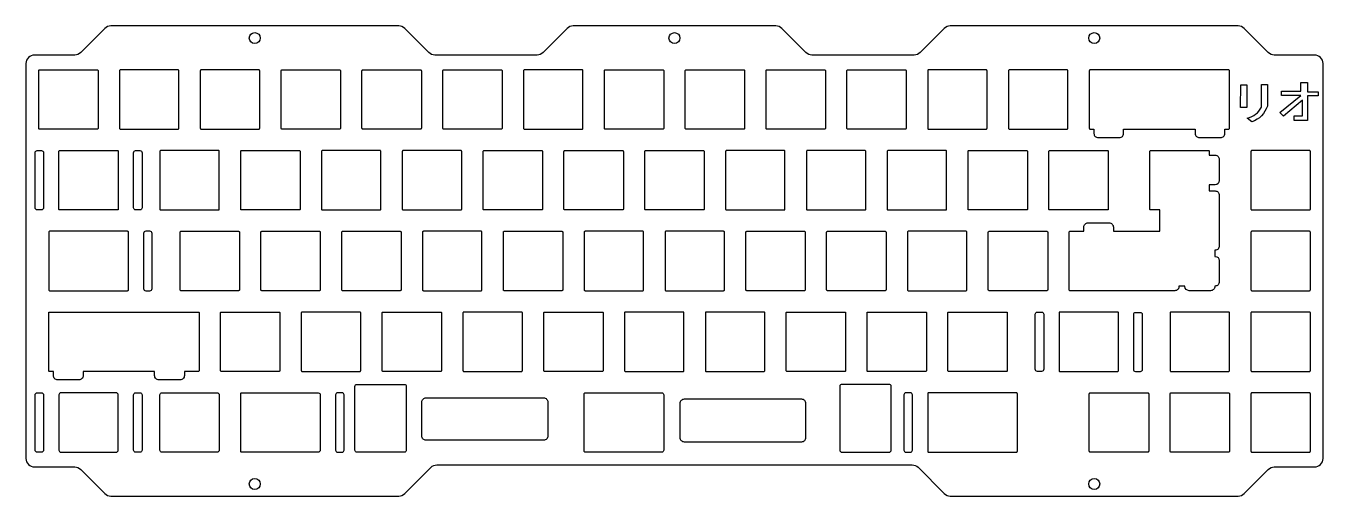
# Model space of a CAD drawing. Header units: millimetres. Extents: x -153 to 153, y 95 to 205.
import ezdxf

# ---------------------------------------------------------------- set-up
doc = ezdxf.new("R2010")
doc.units = ezdxf.units.MM
doc.header["$MEASUREMENT"] = 0

msp = doc.modelspace()

# ---------------------------------------------------------------- linework, layer by layer
for points in [[(-150.85, 198.6, 0.414214), (-152.85, 196.6), (-152.85, 103.42, 0.414214), (-150.85, 101.42), (-141.35, 101.42, -0.198912), (-139.94, 100.83), (-134.24, 95.14, 0.198912), (-132.83, 94.55), (-64.99, 94.55, 0.198912), (-63.57, 95.14), (-57.38, 101.33, -0.198901), (-55.97, 101.92), (56.01, 101.92, -0.198923), (57.43, 101.34), (63.62, 95.14, 0.198912), (65.03, 94.56), (132.88, 94.56, 0.198912), (134.29, 95.14), (139.98, 100.84, -0.198912), (141.4, 101.42), (150.9, 101.42, 0.414214), (152.9, 103.42), (152.9, 196.6, 0.414214), (150.9, 198.6), (141.4, 198.6, -0.198912), (139.98, 199.19), (134.29, 204.88, 0.198912), (132.88, 205.47), (65.03, 205.47, 0.198912), (63.62, 204.88), (57.93, 199.19, -0.198912), (56.51, 198.6), (32.43, 198.6, -0.198912), (31.02, 199.19), (25.32, 204.88, 0.198912), (23.91, 205.47), (-23.86, 205.47, 0.198912), (-25.28, 204.88), (-30.97, 199.19, -0.198912), (-32.38, 198.6), (-56.47, 198.6, -0.198912), (-57.88, 199.19), (-63.57, 204.88, 0.198912), (-64.99, 205.47), (-132.83, 205.47, 0.198912), (-134.24, 204.88), (-139.94, 199.19, -0.198912), (-141.35, 198.6)], [(-149.65, 195.11), (-136.05, 195.11, -0.414214), (-135.85, 194.91), (-135.85, 181.31, -0.414214), (-136.05, 181.11), (-149.65, 181.11, -0.414214), (-149.85, 181.31), (-149.85, 194.91, -0.414214)], [(-130.6, 195.11, 0.414214), (-130.8, 194.91), (-130.8, 181.31, 0.414214), (-130.6, 181.11), (-117, 181.11, 0.414214), (-116.8, 181.31), (-116.8, 194.91, 0.414214), (-117, 195.11)], [(-111.55, 195.11, 0.414214), (-111.75, 194.91), (-111.75, 181.31, 0.414214), (-111.55, 181.11), (-97.95, 181.11, 0.414214), (-97.75, 181.31), (-97.75, 194.91, 0.414214), (-97.95, 195.11)], [(-78.7, 194.91), (-78.7, 181.31, -0.414214), (-78.9, 181.11), (-92.5, 181.11, -0.414214), (-92.7, 181.31), (-92.7, 194.91, -0.414214), (-92.5, 195.11), (-78.9, 195.11, -0.414214)], [(-59.65, 194.91), (-59.65, 181.31, -0.414214), (-59.85, 181.11), (-73.45, 181.11, -0.414214), (-73.65, 181.31), (-73.65, 194.91, -0.414214), (-73.45, 195.11), (-59.85, 195.11, -0.414214)], [(-40.6, 182.11), (-40.6, 181.31, -0.414214), (-40.8, 181.11), (-54.4, 181.11, -0.414214), (-54.6, 181.31), (-54.6, 194.91, -0.414214), (-54.4, 195.11), (-40.8, 195.11, -0.414214), (-40.6, 194.91), (-40.6, 194.12), (-40.6, 194.11), (-40.6, 182.11)], [(-21.75, 181.11, 0.414214), (-21.55, 181.31), (-21.55, 194.91, 0.414214), (-21.75, 195.11), (-35.35, 195.11, 0.414214), (-35.55, 194.91), (-35.55, 181.31, 0.414214), (-35.35, 181.11)], [(-2.5, 194.91), (-2.5, 181.31, -0.414214), (-2.7, 181.11), (-16.3, 181.11, -0.414214), (-16.5, 181.31), (-16.5, 194.91, -0.414214), (-16.3, 195.11), (-2.7, 195.11, -0.414214)], [(2.55, 181.31), (2.55, 194.91, -0.414214), (2.75, 195.11), (16.35, 195.11, -0.414214), (16.55, 194.91), (16.55, 181.31, -0.414214), (16.35, 181.11), (2.75, 181.11, -0.414214)], [(21.6, 181.31), (21.6, 194.91, -0.414214), (21.8, 195.11), (35.4, 195.11, -0.414214), (35.6, 194.91), (35.6, 181.31, -0.414214), (35.4, 181.11), (21.8, 181.11, -0.414214)], [(54.65, 194.12), (54.65, 194.11), (54.65, 182.11), (54.65, 182.11), (54.65, 181.31, -0.414214), (54.45, 181.11), (40.85, 181.11, -0.414214), (40.65, 181.31), (40.65, 194.91, -0.414214), (40.85, 195.11), (54.45, 195.11, -0.414214), (54.65, 194.91)], [(59.7, 181.31, 0.414214), (59.9, 181.11), (73.5, 181.11, 0.414214), (73.7, 181.31), (73.7, 194.91, 0.414214), (73.5, 195.11), (59.9, 195.11, 0.414214), (59.7, 194.91)], [(92.75, 194.91, 0.414214), (92.55, 195.11), (78.95, 195.11, 0.414214), (78.75, 194.91), (78.75, 181.31, 0.414214), (78.95, 181.11), (92.55, 181.11, 0.414214), (92.75, 181.31)], [(128.76, 179.11, 0.414214), (129.76, 180.11), (129.76, 181.11), (130.65, 181.11, 0.414214), (130.85, 181.31), (130.85, 194.91, 0.414214), (130.65, 195.11), (98, 195.11, 0.414214), (97.8, 194.91), (97.8, 181.31, 0.414214), (98, 181.11), (98.89, 181.11), (98.89, 180.11, 0.414214), (99.89, 179.11), (104.89, 179.11, 0.414214), (105.89, 180.11), (105.89, 181.11), (122.76, 181.11), (122.76, 180.11, 0.414214), (123.76, 179.11)], [(138.37, 191.62), (139.77, 191.62), (139.77, 186.55, -0.237332), (136.14, 182.85), (135.02, 183.74, 0.238153), (138.37, 186.33)], [(-149.19, 162.06), (-150.19, 162.06, -0.414214), (-150.69, 162.56), (-150.69, 175.56, -0.414214), (-150.19, 176.06), (-149.19, 176.06, -0.414214), (-148.69, 175.56), (-148.69, 162.56, -0.414214)], [(-131.09, 175.86), (-131.09, 175.14, -0.019132), (-131.09, 175.06), (-131.09, 163.06, -0.019133), (-131.09, 162.98), (-131.09, 162.26, -0.414214), (-131.29, 162.06), (-144.89, 162.06, -0.414214), (-145.09, 162.26), (-145.09, 175.86, -0.414214), (-144.89, 176.06), (-131.29, 176.06, -0.414214)], [(-127.49, 162.56), (-127.49, 175.56, -0.414214), (-126.99, 176.06), (-125.99, 176.06, -0.414214), (-125.49, 175.56), (-125.49, 162.56, -0.414214), (-125.99, 162.06), (-126.99, 162.06, -0.414214)], [(-107.28, 175.86, 0.414214), (-107.48, 176.06), (-121.08, 176.06, 0.414214), (-121.28, 175.86), (-121.28, 162.26, 0.414214), (-121.08, 162.06), (-107.48, 162.06, 0.414214), (-107.28, 162.26)], [(-102.03, 176.06), (-88.43, 176.06, -0.414214), (-88.23, 175.86), (-88.23, 175.07), (-88.23, 175.06), (-88.23, 163.06), (-88.23, 163.05), (-88.23, 162.26, -0.414214), (-88.43, 162.06), (-102.03, 162.06, -0.414214), (-102.23, 162.26), (-102.23, 175.86, -0.414214)], [(-82.98, 176.06, 0.414214), (-83.18, 175.86), (-83.18, 162.26, 0.414214), (-82.98, 162.06), (-69.38, 162.06, 0.414214), (-69.18, 162.26), (-69.18, 175.86, 0.414214), (-69.38, 176.06)], [(-50.33, 162.06, 0.414214), (-50.13, 162.26), (-50.13, 175.86, 0.414214), (-50.33, 176.06), (-63.93, 176.06, 0.414214), (-64.13, 175.86), (-64.13, 162.26, 0.414214), (-63.93, 162.06)], [(-31.08, 175.06), (-31.08, 163.06), (-31.08, 163.06), (-31.08, 162.26, -0.414214), (-31.28, 162.06), (-44.88, 162.06, -0.414214), (-45.08, 162.26), (-45.08, 175.86, -0.414214), (-44.88, 176.06), (-31.28, 176.06, -0.414214), (-31.08, 175.86), (-31.08, 175.07)], [(-26.03, 162.26), (-26.03, 175.86, -0.414214), (-25.83, 176.06), (-12.23, 176.06, -0.414214), (-12.03, 175.86), (-12.03, 162.26, -0.414214), (-12.23, 162.06), (-25.83, 162.06, -0.414214)], [(-6.98, 162.26), (-6.98, 175.86, -0.414214), (-6.78, 176.06), (6.82, 176.06, -0.414214), (7.02, 175.86), (7.02, 175.07), (7.02, 175.06), (7.02, 163.06), (7.02, 163.05), (7.02, 162.26, -0.414214), (6.82, 162.06), (-6.78, 162.06, -0.414214)], [(12.07, 162.26, 0.414214), (12.27, 162.06), (25.87, 162.06, 0.414214), (26.07, 162.26), (26.07, 175.86, 0.414214), (25.87, 176.06), (12.27, 176.06, 0.414214), (12.07, 175.86)], [(45.12, 175.86, 0.414214), (44.92, 176.06), (31.32, 176.06, 0.414214), (31.12, 175.86), (31.12, 162.26, 0.414214), (31.32, 162.06), (44.92, 162.06, 0.414214), (45.12, 162.26)], [(64.17, 175.86, 0.414214), (63.97, 176.06), (50.37, 176.06, 0.414214), (50.17, 175.86), (50.17, 162.26, 0.414214), (50.37, 162.06), (63.97, 162.06, 0.414214), (64.17, 162.26), (64.17, 163.06), (64.17, 163.06), (64.17, 175.06), (64.17, 175.07)], [(83.02, 162.06), (69.42, 162.06, -0.414214), (69.22, 162.26), (69.22, 175.86, -0.414214), (69.42, 176.06), (83.02, 176.06, -0.414214), (83.22, 175.86), (83.22, 162.26, -0.414214)], [(88.27, 162.26), (88.27, 175.86, -0.414214), (88.47, 176.06), (102.07, 176.06, -0.414214), (102.27, 175.86), (102.27, 175.07), (102.27, 175.06), (102.27, 163.06), (102.27, 163.05), (102.27, 162.26, -0.414214), (102.07, 162.06), (88.47, 162.06, -0.414214)], [(126.09, 167.97), (126.09, 166.54), (127.44, 166.54, -0.414214), (128.44, 165.54), (128.44, 153.54, -0.414214), (127.44, 152.54), (127.38, 152.54), (127.38, 151.1), (127.44, 151.1, -0.412767), (128.44, 150.1), (128.44, 145.1, -0.414214), (127.44, 144.1), (127.38, 144.1), (127.38, 144.01, -0.414214), (126.38, 143.01), (121.3, 143.01, -0.401509), (120.34, 144.01), (120.34, 144.1), (118.94, 144.1), (118.94, 144.01, -0.414214), (117.94, 143.01), (93.24, 143.01, -0.414214), (93.04, 143.21), (93.04, 156.81, -0.414214), (93.24, 157.01), (96.5, 157.01), (96.5, 158.01, -0.414214), (97.5, 159.01), (100, 159.01), (102.47, 159.01, -0.414218), (103.47, 158.01), (103.47, 157.01), (114.44, 157.01), (114.44, 162.06), (112.28, 162.06, -0.414214), (112.08, 162.26), (112.08, 175.86, -0.414214), (112.28, 176.06), (125.88, 176.06, -0.414214), (126.08, 175.86), (126.08, 175.13, -0.016732), (126.09, 175.06), (126.09, 174.97), (127.44, 174.97, -0.414214), (128.44, 173.97), (128.44, 168.97, -0.412767), (127.44, 167.97)], [(149.7, 162.06, 0.414214), (149.9, 162.26), (149.9, 163.05, 0.002693), (149.9, 163.06), (149.9, 175.06, 0.002692), (149.9, 175.07), (149.9, 175.86, 0.414214), (149.7, 176.06), (148.91, 176.06), (148.9, 176.06), (136.9, 176.06), (136.89, 176.06), (136.1, 176.06, 0.414214), (135.9, 175.86), (135.9, 162.26, 0.414214), (136.1, 162.06)], [(-147.47, 143.21, 0.414214), (-147.27, 143.01), (-128.9, 143.01, 0.414214), (-128.7, 143.21), (-128.7, 156.81, 0.414214), (-128.9, 157.01), (-147.27, 157.01, 0.414214), (-147.47, 156.81)], [(-123.61, 143.01, 0.414214), (-123.11, 143.51), (-123.11, 156.51, 0.414214), (-123.61, 157.01), (-124.61, 157.01, 0.414214), (-125.11, 156.51), (-125.11, 143.51, 0.414214), (-124.61, 143.01)], [(-116.31, 157.01), (-102.71, 157.01, -0.414214), (-102.51, 156.81), (-102.51, 156.04, -0.008375), (-102.51, 156.01), (-102.51, 144.01, -0.008375), (-102.51, 143.98), (-102.51, 143.21, -0.414214), (-102.71, 143.01), (-116.31, 143.01, -0.414214), (-116.51, 143.21), (-116.51, 156.81, -0.414214)], [(-83.46, 143.98), (-83.46, 143.21, -0.414214), (-83.66, 143.01), (-97.26, 143.01, -0.414214), (-97.46, 143.21), (-97.46, 156.81, -0.414214), (-97.26, 157.01), (-83.66, 157.01, -0.414214), (-83.46, 156.81), (-83.46, 156.04, -0.008398), (-83.46, 156.01), (-83.46, 144.01, -0.008398)], [(-78.21, 157.01), (-64.61, 157.01, -0.414214), (-64.41, 156.81), (-64.41, 156.04, -0.00842), (-64.41, 156.01), (-64.41, 144.01, -0.008419), (-64.41, 143.98), (-64.41, 143.21, -0.414214), (-64.61, 143.01), (-78.21, 143.01, -0.414214), (-78.41, 143.21), (-78.41, 156.81, -0.414214)], [(-45.56, 143.01, 0.414214), (-45.36, 143.21), (-45.36, 143.98, 0.008329), (-45.36, 144.01), (-45.36, 156.01, 0.008329), (-45.36, 156.04), (-45.36, 156.81, 0.414214), (-45.56, 157.01), (-59.16, 157.01, 0.414214), (-59.36, 156.81), (-59.36, 143.21, 0.414214), (-59.16, 143.01)], [(-40.11, 157.01), (-26.51, 157.01, -0.414214), (-26.31, 156.81), (-26.31, 156.04, -0.008237), (-26.31, 156.01), (-26.31, 144.01, -0.008237), (-26.31, 143.98), (-26.31, 143.21, -0.414214), (-26.51, 143.01), (-40.11, 143.01, -0.414214), (-40.31, 143.21), (-40.31, 156.81, -0.414214)], [(-21.26, 143.21, 0.414214), (-21.06, 143.01), (-7.46, 143.01, 0.414214), (-7.26, 143.21), (-7.26, 143.98, 0.008374), (-7.26, 144.01), (-7.26, 156.01, 0.008375), (-7.26, 156.04), (-7.26, 156.81, 0.414214), (-7.46, 157.01), (-21.06, 157.01, 0.414214), (-21.26, 156.81)], [(-2.01, 157.01, 0.414214), (-2.21, 156.81), (-2.21, 143.21, 0.414214), (-2.01, 143.01), (11.59, 143.01, 0.414214), (11.79, 143.21), (11.79, 143.98, 0.008283), (11.79, 144.01), (11.79, 156.01, 0.008283), (11.79, 156.04), (11.79, 156.81, 0.414214), (11.59, 157.01)], [(17.04, 157.01), (30.64, 157.01, -0.414214), (30.84, 156.81), (30.84, 156.04, -0.00842), (30.84, 156.01), (30.84, 144.01, -0.008419), (30.84, 143.98), (30.84, 143.21, -0.414214), (30.64, 143.01), (17.04, 143.01, -0.414214), (16.84, 143.21), (16.84, 156.81, -0.414214)], [(49.89, 156.01), (49.89, 144.01, -0.008329), (49.89, 143.98), (49.89, 143.21, -0.414214), (49.69, 143.01), (36.09, 143.01, -0.414214), (35.89, 143.21), (35.89, 156.81, -0.414214), (36.09, 157.01), (49.69, 157.01, -0.414214), (49.89, 156.81), (49.89, 156.04, -0.008329)], [(55.14, 157.01, 0.414214), (54.94, 156.81), (54.94, 143.21, 0.414214), (55.14, 143.01), (68.74, 143.01, 0.414214), (68.94, 143.21), (68.94, 143.98, 0.008237), (68.94, 144.01), (68.94, 156.01, 0.008237), (68.94, 156.04), (68.94, 156.81, 0.414214), (68.74, 157.01)], [(87.79, 143.01), (74.19, 143.01, -0.414214), (73.99, 143.21), (73.99, 156.81, -0.414214), (74.19, 157.01), (87.79, 157.01, -0.414214), (87.99, 156.81), (87.99, 156.04, -0.008375), (87.99, 156.01), (87.99, 144.01, -0.008374), (87.99, 143.98), (87.99, 143.21, -0.414214)], [(149.9, 156.81, 0.414214), (149.7, 157.01), (148.9, 157.01), (148.9, 157.01), (136.9, 157.01), (136.89, 157.01), (136.1, 157.01, 0.414214), (135.9, 156.81), (135.9, 143.21, 0.414214), (136.1, 143.01), (149.7, 143.01, 0.414214), (149.9, 143.21), (149.9, 144, 0.002693), (149.9, 144.01), (149.9, 156.01, 0.002692), (149.9, 156.02)], [(-122.51, 123.96), (-139.38, 123.96), (-139.38, 122.96, -0.414214), (-140.38, 121.96), (-145.38, 121.96, -0.414214), (-146.38, 122.96), (-146.38, 123.96), (-147.29, 123.96, -0.414214), (-147.49, 124.16), (-147.49, 137.76, -0.414214), (-147.29, 137.96), (-112.24, 137.96, -0.414214), (-112.04, 137.76), (-112.04, 137.01, -0.013538), (-112.04, 136.96), (-112.04, 124.96, -0.013538), (-112.04, 124.91), (-112.04, 124.16, -0.414214), (-112.24, 123.96), (-115.51, 123.96), (-115.51, 122.96, -0.414214), (-116.51, 121.96), (-121.51, 121.96, -0.414214), (-122.51, 122.96)], [(-93.96, 137.96), (-93.19, 137.96, -0.414214), (-92.99, 137.76), (-92.99, 124.16, -0.414214), (-93.19, 123.96), (-106.79, 123.96, -0.414214), (-106.99, 124.16), (-106.99, 137.76, -0.414214), (-106.79, 137.96), (-106.02, 137.96, -0.008222), (-105.99, 137.96), (-93.99, 137.96, -0.008222)], [(-87.74, 137.96, 0.414214), (-87.94, 137.76), (-87.94, 136.97), (-87.94, 136.96), (-87.94, 124.96), (-87.94, 124.96), (-87.94, 124.16, 0.414214), (-87.74, 123.96), (-74.14, 123.96, 0.414214), (-73.94, 124.16), (-73.94, 137.76, 0.414214), (-74.14, 137.96), (-74.91, 137.96, 0.008222), (-74.94, 137.96), (-86.94, 137.96, 0.008222), (-86.97, 137.96)], [(-54.89, 137.76), (-54.89, 124.16, -0.414214), (-55.09, 123.96), (-68.69, 123.96, -0.414214), (-68.89, 124.16), (-68.89, 137.76, -0.414214), (-68.69, 137.96), (-67.92, 137.96, -0.008221), (-67.89, 137.96), (-55.89, 137.96, -0.008221), (-55.86, 137.96), (-55.09, 137.96, -0.414214)], [(-36.04, 123.96, 0.414214), (-35.84, 124.16), (-35.84, 137.76, 0.414214), (-36.04, 137.96), (-36.81, 137.96, 0.008222), (-36.84, 137.96), (-48.84, 137.96, 0.008222), (-48.87, 137.96), (-49.64, 137.96, 0.414214), (-49.84, 137.76), (-49.84, 124.16, 0.414214), (-49.64, 123.96)], [(-16.79, 136.96), (-16.79, 124.96), (-16.79, 124.96), (-16.79, 124.16, -0.414214), (-16.99, 123.96), (-30.59, 123.96, -0.414214), (-30.79, 124.16), (-30.79, 137.76, -0.414214), (-30.59, 137.96), (-29.82, 137.96, -0.008221), (-29.79, 137.96), (-17.79, 137.96, -0.008222), (-17.76, 137.96), (-16.99, 137.96, -0.414214), (-16.79, 137.76), (-16.79, 136.97)], [(2.06, 123.96, 0.414214), (2.26, 124.16), (2.26, 137.76, 0.414214), (2.06, 137.96), (1.29, 137.96, 0.008221), (1.26, 137.96), (-10.74, 137.96, 0.008222), (-10.77, 137.96), (-11.54, 137.96, 0.414214), (-11.74, 137.76), (-11.74, 124.16, 0.414214), (-11.54, 123.96)], [(7.31, 124.16, 0.414214), (7.51, 123.96), (21.11, 123.96, 0.414214), (21.31, 124.16), (21.31, 137.76, 0.414214), (21.11, 137.96), (20.34, 137.96, 0.008222), (20.31, 137.96), (8.31, 137.96, 0.008222), (8.28, 137.96), (7.51, 137.96, 0.414214), (7.31, 137.76), (7.31, 136.97), (7.31, 136.96), (7.31, 124.96), (7.31, 124.96)], [(40.36, 137.76), (40.36, 124.16, -0.414214), (40.16, 123.96), (26.56, 123.96, -0.414214), (26.36, 124.16), (26.36, 137.76, -0.414214), (26.56, 137.96), (27.33, 137.96, -0.008222), (27.36, 137.96), (39.36, 137.96, -0.008222), (39.39, 137.96), (40.16, 137.96, -0.414214)], [(45.61, 137.96), (46.38, 137.96, -0.008222), (46.41, 137.96), (58.41, 137.96, -0.008222), (58.44, 137.96), (59.21, 137.96, -0.414214), (59.41, 137.76), (59.41, 124.16, -0.414214), (59.21, 123.96), (45.61, 123.96, -0.414214), (45.41, 124.16), (45.41, 137.76, -0.414214)], [(64.46, 124.16), (64.46, 137.76, -0.414214), (64.66, 137.96), (65.43, 137.96, -0.008221), (65.46, 137.96), (77.46, 137.96, -0.008222), (77.49, 137.96), (78.26, 137.96, -0.414214), (78.46, 137.76), (78.46, 136.97), (78.46, 136.96), (78.46, 124.96), (78.46, 124.96), (78.46, 124.16, -0.414214), (78.26, 123.96), (64.66, 123.96, -0.414214)], [(86.56, 123.96), (85.56, 123.96, -0.414214), (85.06, 124.46), (85.06, 137.46, -0.414214), (85.56, 137.96), (86.56, 137.96, -0.414214), (87.06, 137.46), (87.06, 124.46, -0.414214)], [(90.86, 137.96, 0.414214), (90.66, 137.76), (90.66, 124.16, 0.414214), (90.86, 123.96), (104.46, 123.96, 0.414214), (104.66, 124.16), (104.66, 137.76, 0.414214), (104.46, 137.96)], [(108.26, 124.4), (108.26, 137.4, -0.414214), (108.76, 137.9), (109.76, 137.9, -0.414214), (110.26, 137.4), (110.26, 124.4, -0.414214), (109.76, 123.9), (108.76, 123.9, -0.414214)], [(117.05, 137.96, 0.414214), (116.85, 137.76), (116.85, 124.16, 0.414214), (117.05, 123.96), (130.65, 123.96, 0.414214), (130.85, 124.16), (130.85, 137.76, 0.414214), (130.65, 137.96)], [(149.9, 137.76, 0.414214), (149.7, 137.96), (148.91, 137.96), (148.9, 137.96), (136.9, 137.96), (136.89, 137.96), (136.1, 137.96, 0.414214), (135.9, 137.76), (135.9, 124.16, 0.414214), (136.1, 123.96), (149.7, 123.96, 0.414214), (149.9, 124.16), (149.9, 124.95, 0.002693), (149.9, 124.96), (149.9, 136.96, 0.002692), (149.9, 136.97)], [(-63.69, 104.9), (-74.81, 104.91, -0.414214), (-75.31, 105.41), (-75.31, 120.41, -0.414214), (-74.81, 120.91), (-69.64, 120.91, -0.001235), (-69.64, 120.91), (-63.69, 120.91, -0.414214), (-63.19, 120.41), (-63.19, 105.4, -0.414214)], [(38.99, 105.41, 0.414214), (39.49, 104.91), (50.61, 104.91, 0.414211), (51.11, 105.41), (51.11, 120.41, 0.414214), (50.61, 120.91), (39.49, 120.91, 0.414216), (38.99, 120.41)], [(-149.19, 104.91), (-150.19, 104.91, -0.414214), (-150.69, 105.41), (-150.69, 118.41, -0.000267), (-150.69, 118.41, -0.414214), (-150.19, 118.91), (-149.19, 118.91, -0.414214), (-148.69, 118.41, -0.000267), (-148.69, 118.41), (-148.69, 105.41, -0.414214)], [(-131.09, 118.41, 0.414214), (-131.59, 118.91), (-144.59, 118.91, 0.414214), (-145.09, 118.41), (-145.09, 105.41, 0.414214), (-144.59, 104.91), (-131.59, 104.91, 0.414214), (-131.09, 105.41)], [(-126.99, 118.91), (-125.99, 118.91, -0.414214), (-125.49, 118.41, -0.000267), (-125.49, 118.41), (-125.49, 105.41, -0.414214), (-125.99, 104.91), (-126.99, 104.91, -0.414214), (-127.49, 105.41), (-127.49, 118.41, -0.000267), (-127.49, 118.41, -0.414214)], [(-107.28, 118.41), (-107.28, 105.41, -0.414214), (-107.78, 104.91), (-120.78, 104.91, -0.414214), (-121.28, 105.41), (-121.28, 118.41, -0.414214), (-120.78, 118.91), (-107.78, 118.91, -0.414214)], [(-102.23, 105.11), (-102.23, 118.71, -0.414214), (-102.03, 118.91), (-83.96, 118.91, -0.412167), (-83.47, 118.41), (-83.47, 105.41, -0.414214), (-83.97, 104.91), (-102.03, 104.91, -0.414214)], [(-79.37, 118.91, 0.414214), (-79.87, 118.41), (-79.87, 105.41, 0.414214), (-79.37, 104.91), (-78.37, 104.91, 0.414214), (-77.87, 105.41), (-77.87, 118.41, 0.414214), (-78.37, 118.91)], [(-59.54, 108.72), (-59.54, 116.72, -0.414214), (-58.54, 117.72), (-30.82, 117.72, -0.414214), (-29.82, 116.72), (-29.82, 108.72, -0.414214), (-30.82, 107.72), (-58.54, 107.72, -0.414214)], [(-21.26, 105.11), (-21.26, 118.71, -0.414214), (-21.06, 118.91, 0.000358), (-3.01, 118.91, -0.414214), (-2.51, 118.41), (-2.51, 105.41, -0.414214), (-3.01, 104.91), (-21.06, 104.91, -0.414214)], [(30.01, 107.38, 0.414214), (31.01, 108.38), (31.01, 116.38, 0.414214), (30.01, 117.38), (2.28, 117.38, 0.414214), (1.28, 116.38), (1.28, 108.38, 0.414214), (2.28, 107.38)], [(54.09, 105.41, 0.414214), (54.59, 104.91), (55.59, 104.91, 0.414214), (56.09, 105.41), (56.09, 118.41, 0.414214), (55.59, 118.91), (54.59, 118.91, 0.414214), (54.09, 118.41)], [(59.7, 105.11, 0.414214), (59.9, 104.91), (80.64, 104.91, 0.414214), (80.84, 105.11), (80.84, 105.86, 0.012715), (80.84, 105.91), (80.84, 117.91, 0.012714), (80.84, 117.96), (80.84, 118.71, 0.414214), (80.64, 118.91), (59.9, 118.91, 0.414214), (59.7, 118.71)], [(98, 118.91), (111.6, 118.91, -0.414214), (111.8, 118.71), (111.8, 105.11, -0.414214), (111.6, 104.91), (98, 104.91, -0.414214), (97.8, 105.11), (97.8, 118.71, -0.414214)], [(130.65, 104.91), (117.05, 104.91, -0.414214), (116.85, 105.11), (116.85, 118.71, -0.414214), (117.05, 118.91), (130.65, 118.91, -0.414214), (130.85, 118.71), (130.85, 105.11, -0.414214)], [(149.9, 118.71, 0.414214), (149.7, 118.91), (136.1, 118.91, 0.414214), (135.9, 118.71), (135.9, 105.11, 0.414214), (136.1, 104.91), (149.7, 104.91, 0.414214), (149.9, 105.11)]]:
    msp.add_lwpolyline(points, format="xyb", close=True)
for points in [[(133.49, 191.58), (134.95, 191.58), (134.95, 186.19), (133.45, 186.19)], [(147.68, 190.11), (147.68, 192.15), (149.2, 192.15), (149.2, 189.95), (151.73, 189.95), (151.73, 189.01), (149.27, 189.01), (149.27, 183.13), (146.08, 183.13), (146.08, 184.23), (148.02, 184.23), (148.02, 187.97), (143.58, 184.17), (142.71, 185.02), (147.65, 189.05), (143.11, 189.05), (143.11, 190.05)]]:
    msp.add_lwpolyline(points, close=True)
for centre in [(-98.91, 202.6), (0.02, 202.6), (98.96, 202.6), (-98.91, 97.42), (98.96, 97.42)]:
    msp.add_circle(centre, 1.3)

doc.saveas('drawing.dxf')
